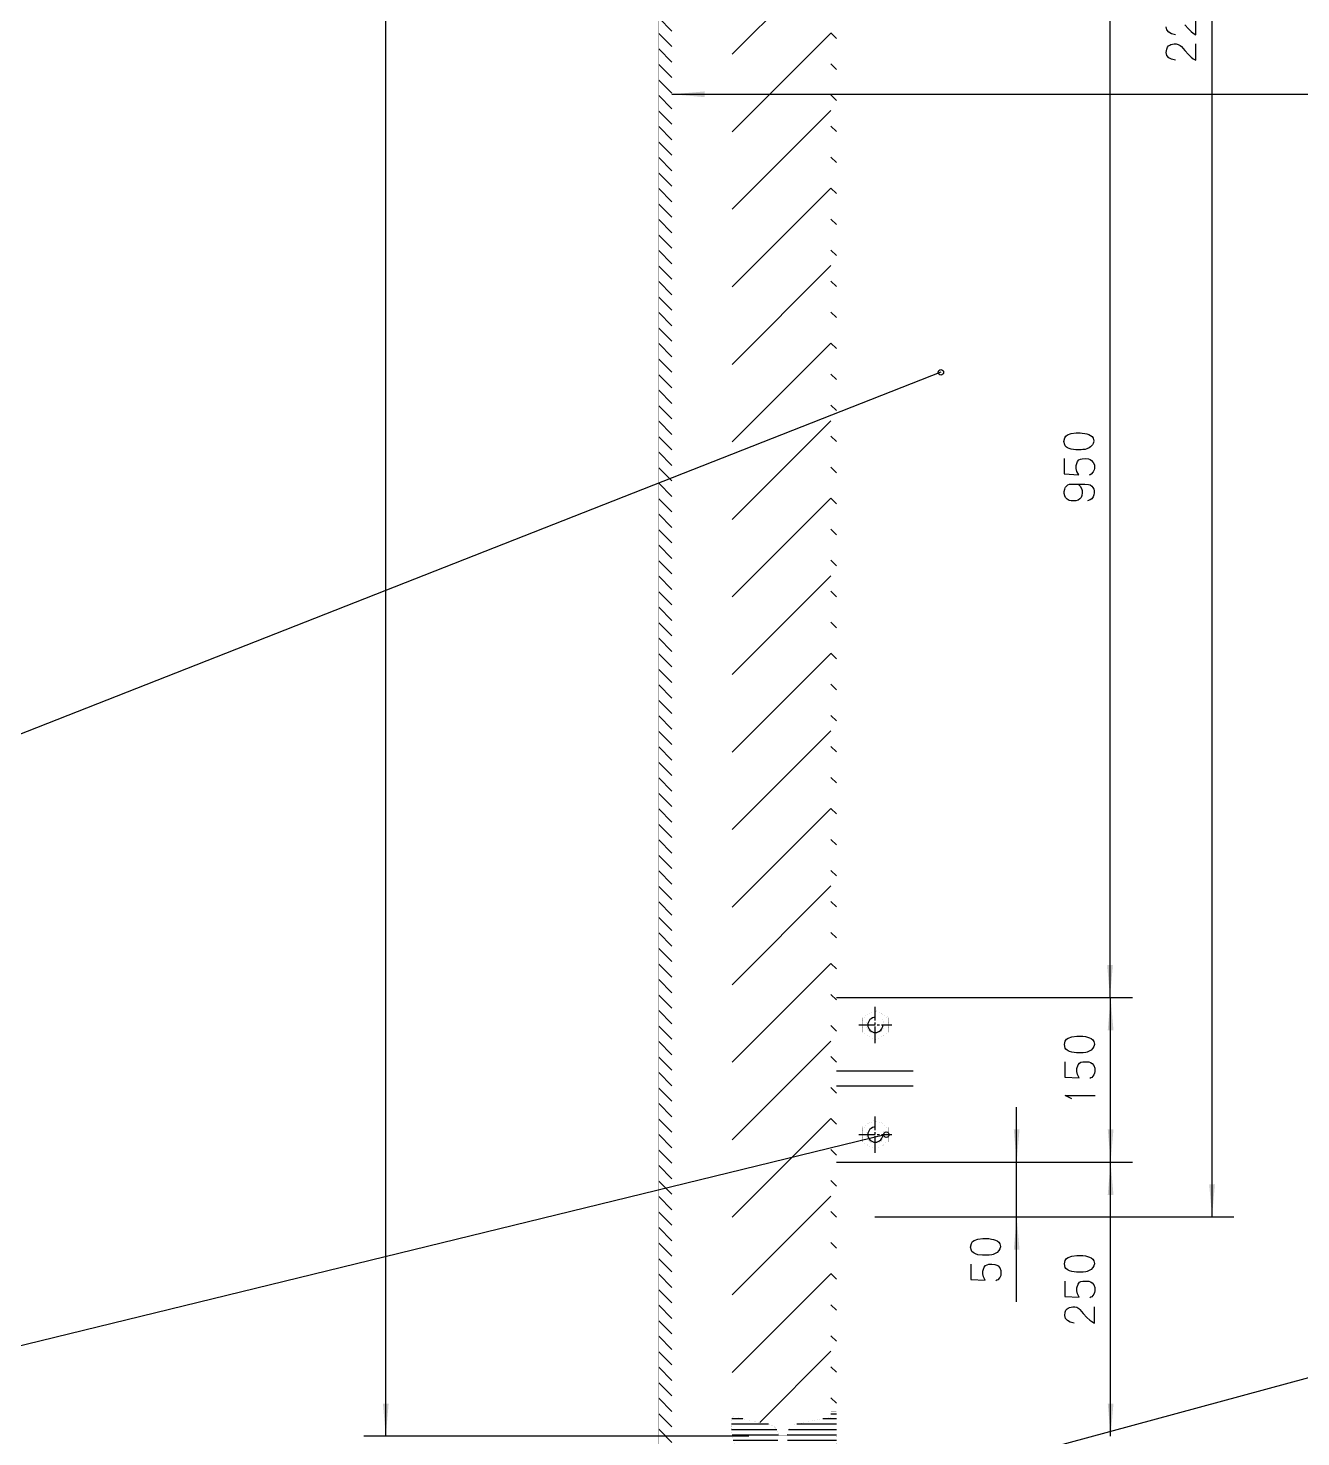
# Model space of a CAD drawing. Extents: x 0 to 8410, y 0 to 11890.
# Drawn here: x 1513 to 2673, y 4919 to 6203 of the extents above; entities that cross this region are included whole.
import ezdxf

# ---------------------------------------------------------------- set-up
doc = ezdxf.new("R2010")
doc.units = 0
doc.header["$MEASUREMENT"] = 0
doc.linetypes.add('中心线', pattern=[20.6, 15, -1.8, 2, -1.8])
for name, color, linetype in [('6', 7, 'Continuous'), ('7', 7, 'Continuous'), ('8', 7, 'Continuous'), ('9', 7, 'Continuous')]:
    doc.layers.add(name, color=color, linetype=linetype)

# ---------------------------------------------------------------- blocks, each defined once
blk = doc.blocks.new('BLKENT0')
at = {"layer": '6', "color": 2, "linetype": 'Continuous'}
for p, q in [((3076.07, 6178.68), (3075.66, 6178.05)), ((3077.01, 6179.8), (3076.07, 6178.68)), ((3080.88, 6181.41), (3077.01, 6179.8)), ((3085.69, 6181.41), (3080.88, 6181.41)), ((3083.29, 6188.77), (3083.29, 6157.24)), ((3085.69, 6181.41), (3088.94, 6180.44)), ((3088.94, 6180.44), (3089.88, 6179.8)), ((3089.88, 6179.8), (3090.92, 6178.2)), ((3101.38, 6179.01), (3102.43, 6183.33)), ((3102.43, 6183.33), (3104.1, 6186.04)), ((3104.1, 6186.04), (3106.5, 6188.13)), ((3106.5, 6188.13), (3109.54, 6188.77)), ((3109.54, 6188.77), (3113.09, 6188.28)), ((3113.09, 6188.28), (3114.98, 6187.65)), ((3114.98, 6187.65), (3116.33, 6186.52)), ((3116.33, 6186.52), (3117.28, 6185.24)), ((3117.28, 6185.24), (3117.9, 6183.96)), ((3117.9, 6183.96), (3118.64, 6180.44)), ((3118.64, 6180.44), (3118.43, 6178.52)), ((3133.28, 6181.41), (3136.83, 6188.6)), ((3136.83, 6188.6), (3136.83, 6157.24)), ((3154.61, 6176.77), (3155.24, 6181.41)), ((3155.24, 6181.41), (3155.97, 6183.8)), ((3155.97, 6183.8), (3156.7, 6185.24)), ((3156.7, 6185.24), (3157.43, 6186.52)), ((3157.43, 6186.52), (3158.58, 6187.65)), ((3158.58, 6187.65), (3159.63, 6188.28)), ((3159.63, 6188.28), (3163.18, 6189.09)), ((3163.18, 6189.09), (3166.95, 6188.28)), ((3166.95, 6188.28), (3168.83, 6187.16)), ((3168.83, 6187.16), (3169.98, 6185.4)), ((3169.98, 6185.4), (3171.45, 6181.56)), ((3171.45, 6181.56), (3172.07, 6176.44)), ((3181.28, 6176.77), (3181.9, 6181.41)), ((3181.9, 6181.41), (3182.64, 6183.8)), ((3182.64, 6183.8), (3183.37, 6185.24)), ((3183.37, 6185.24), (3184.1, 6186.52)), ((3184.1, 6186.52), (3185.25, 6187.65)), ((3185.25, 6187.65), (3186.3, 6188.28)), ((3186.3, 6188.28), (3189.85, 6189.09)), ((3189.85, 6189.09), (3193.62, 6188.28)), ((3193.62, 6188.28), (3195.5, 6187.16)), ((3195.5, 6187.16), (3196.65, 6185.4)), ((3196.65, 6185.4), (3198.11, 6181.56)), ((3198.11, 6181.56), (3198.74, 6176.44)), ((3074.82, 6175.32), (3074.71, 6173.08)), ((3074.71, 6173.08), (3074.82, 6170.84)), ((3075.24, 6177.08), (3074.82, 6175.32)), ((3074.82, 6170.84), (3075.34, 6168.44)), ((3075.66, 6178.05), (3075.24, 6177.08)), ((3075.34, 6168.44), (3075.76, 6167.65)), ((3075.76, 6167.65), (3076.81, 6166.36)), ((3076.81, 6166.36), (3080.88, 6164.77)), ((3089.77, 6166.2), (3085.69, 6164.77)), ((3090.82, 6167.65), (3089.77, 6166.2)), ((3091.45, 6169.09), (3090.82, 6167.65)), ((3090.92, 6178.2), (3091.45, 6176.93)), ((3091.45, 6176.93), (3091.76, 6175.32)), ((3091.76, 6170.84), (3091.45, 6169.09)), ((3091.76, 6175.32), (3091.86, 6173.08)), ((3091.86, 6173.08), (3091.76, 6170.84)), ((3107.45, 6165.73), (3104.62, 6162.84)), ((3111.63, 6169.56), (3107.45, 6165.73)), ((3115.6, 6173.08), (3111.63, 6169.56)), ((3116.75, 6174.2), (3115.6, 6173.08)), ((3118.01, 6176.28), (3116.75, 6174.2)), ((3118.43, 6178.52), (3118.01, 6176.28)), ((3154.61, 6171.17), (3154.61, 6176.77)), ((3154.71, 6169.56), (3154.61, 6171.17)), ((3154.92, 6166.85), (3154.71, 6169.56)), ((3155.45, 6165.4), (3154.92, 6166.85)), ((3171.55, 6167.16), (3171.03, 6165.08)), ((3171.97, 6170.05), (3171.55, 6167.16)), ((3172.07, 6172.29), (3171.97, 6170.05)), ((3172.07, 6176.44), (3172.07, 6172.29)), ((3181.28, 6171.17), (3181.28, 6176.77)), ((3181.38, 6169.56), (3181.28, 6171.17)), ((3181.59, 6166.85), (3181.38, 6169.56)), ((3182.11, 6165.4), (3181.59, 6166.85)), ((3198.22, 6167.16), (3197.69, 6165.08)), ((3198.63, 6170.05), (3198.22, 6167.16)), ((3198.74, 6172.29), (3198.63, 6170.05)), ((3198.74, 6176.44), (3198.74, 6172.29)), ((3080.88, 6164.77), (3085.69, 6164.77)), ((3103.05, 6160.76), (3101.38, 6157.89)), ((3101.38, 6157.89), (3118.64, 6157.89)), ((3104.62, 6162.84), (3103.05, 6160.76)), ((3156.7, 6162.68), (3155.45, 6165.4)), ((3157.54, 6161.41), (3156.7, 6162.68)), ((3159.63, 6159.48), (3157.54, 6161.41)), ((3161.2, 6158.52), (3159.63, 6159.48)), ((3163.29, 6158.05), (3161.2, 6158.52)), ((3166.53, 6158.68), (3163.71, 6158.05)), ((3168.31, 6159.64), (3166.53, 6158.68)), ((3169.56, 6161.41), (3168.31, 6159.64)), ((3170.4, 6163), (3169.56, 6161.41)), ((3171.03, 6165.08), (3170.4, 6163)), ((3183.37, 6162.68), (3182.11, 6165.4)), ((3184.2, 6161.41), (3183.37, 6162.68)), ((3186.3, 6159.48), (3184.2, 6161.41)), ((3187.86, 6158.52), (3186.3, 6159.48)), ((3189.96, 6158.05), (3187.86, 6158.52)), ((3193.2, 6158.68), (3190.37, 6158.05)), ((3194.97, 6159.64), (3193.2, 6158.68)), ((3196.23, 6161.41), (3194.97, 6159.64)), ((3197.07, 6163), (3196.23, 6161.41)), ((3197.69, 6165.08), (3197.07, 6163))]:
    blk.add_line(p, q, dxfattribs=at)
at = {"layer": '6', "color": 1, "linetype": 'Continuous'}
blk.add_line((2099.8, 6143.09), (4199.8, 6143.09), dxfattribs=at)
for points in [[(2099.8, 6143.09), (2129.68, 6145.7), (2129.68, 6140.47)], [(4199.8, 6143.09), (4169.91, 6140.47), (4169.91, 6145.7)]]:
    blk.add_solid(points, dxfattribs=at)
blk = doc.blocks.new('BLKENT10')
at = {"layer": '6', "color": 1, "linetype": 'Continuous'}
for p, q in [((1838.85, 4919.35), (1838.85, 7919.35)), ((2169.8, 4919.35), (1818.85, 4919.35))]:
    blk.add_line(p, q, dxfattribs=at)
blk.add_solid([(1838.85, 4919.35), (1836.23, 4949.24), (1841.46, 4949.24)], dxfattribs=at)
blk = doc.blocks.new('BLKENT11')
at = {"layer": '6', "color": 1, "linetype": 'Continuous'}
blk.add_line((3149.8, 4919.35), (2553.49, 4245.24), dxfattribs=at)
at = {"layer": '6', "color": 2, "linetype": 'Continuous'}
for p, q in [((2848.6, 4647.07), (2850.35, 4650.26)), ((2850.35, 4650.26), (2853.45, 4652.55)), ((2853.45, 4652.55), (2855.53, 4653.22)), ((2855.53, 4653.22), (2857.62, 4652.92)), ((2857.62, 4652.92), (2861.46, 4651.47)), ((2861.46, 4651.47), (2865.71, 4648.55)), ((2848.38, 4645.86), (2848.6, 4647.07)), ((2848.46, 4644.26), (2848.38, 4645.86)), ((2848.94, 4642.86), (2848.46, 4644.26)), ((2849.53, 4641.36), (2848.94, 4642.86)), ((2850.84, 4639.22), (2849.53, 4641.36)), ((2853.9, 4635.68), (2850.84, 4639.22)), ((2865.71, 4648.55), (2868.83, 4645.79)), ((2868.83, 4645.79), (2870.44, 4644.23)), ((2870.44, 4644.23), (2872.32, 4642.01)), ((2872.32, 4642.01), (2873.53, 4640.24)), ((2873.53, 4640.24), (2874.67, 4638.39)), ((2874.67, 4638.39), (2875.31, 4636.7)), ((2830.72, 4625.89), (2830.93, 4627.1)), ((2830.79, 4624.29), (2830.72, 4625.89)), ((2831.27, 4622.89), (2830.79, 4624.29)), ((2830.93, 4627.1), (2832.69, 4630.29)), ((2832.69, 4630.29), (2835.78, 4632.58)), ((2835.78, 4632.58), (2837.87, 4633.25)), ((2837.87, 4633.25), (2839.95, 4632.94)), ((2839.95, 4632.94), (2843.79, 4631.5)), ((2843.79, 4631.5), (2848.04, 4628.57)), ((2848.04, 4628.57), (2851.16, 4625.82)), ((2851.16, 4625.82), (2852.77, 4624.26)), ((2858.1, 4631.97), (2853.9, 4635.68)), ((2859.36, 4630.99), (2858.1, 4631.97)), ((2861.54, 4629.34), (2859.36, 4630.99)), ((2862.96, 4628.78), (2861.54, 4629.34)), ((2865.83, 4627.92), (2862.96, 4628.78)), ((2867.35, 4627.69), (2865.83, 4627.92)), ((2870.17, 4627.99), (2867.35, 4627.69)), ((2871.93, 4628.53), (2870.17, 4627.99)), ((2873.67, 4629.78), (2871.93, 4628.53)), ((2875.34, 4632.63), (2873.95, 4630.09)), ((2875.31, 4636.7), (2875.8, 4634.6)), ((2875.8, 4634.6), (2875.34, 4632.63)), ((2816.02, 4610.97), (2817.97, 4612.45)), ((2817.97, 4612.45), (2819.23, 4613.15)), ((2819.23, 4613.15), (2820.08, 4613.38)), ((2820.08, 4613.38), (2821.63, 4613.68)), ((2821.63, 4613.68), (2823.47, 4613.59)), ((2823.47, 4613.59), (2825.2, 4612.9)), ((2825.2, 4612.9), (2826.59, 4611.81)), ((2826.59, 4611.81), (2832.1, 4606.93)), ((2831.86, 4621.39), (2831.27, 4622.89)), ((2833.17, 4619.25), (2831.86, 4621.39)), ((2836.23, 4615.7), (2833.17, 4619.25)), ((2840.43, 4611.99), (2836.23, 4615.7)), ((2841.7, 4611.01), (2840.43, 4611.99)), ((2852.77, 4624.26), (2854.65, 4622.03)), ((2854.65, 4622.03), (2855.86, 4620.26)), ((2855.86, 4620.26), (2857, 4618.42)), ((2857.67, 4612.66), (2856.28, 4610.12)), ((2857, 4618.42), (2857.65, 4616.73)), ((2857.65, 4616.73), (2858.13, 4614.62)), ((2858.13, 4614.62), (2857.67, 4612.66)), ((2813.08, 4605.47), (2813.54, 4607.44)), ((2813.08, 4602.82), (2813.08, 4605.47)), ((2813.88, 4600.58), (2813.08, 4602.82)), ((2813.54, 4607.44), (2814.77, 4609.56)), ((2815.23, 4598.96), (2813.88, 4600.58)), ((2814.77, 4609.56), (2816.02, 4610.97)), ((2816.91, 4597.48), (2815.23, 4598.96)), ((2830.61, 4599.45), (2829.09, 4597.73)), ((2831.66, 4601.6), (2830.61, 4599.45)), ((2832.04, 4604.2), (2831.66, 4601.6)), ((2831.79, 4607.07), (2832.04, 4604.2)), ((2832.1, 4606.93), (2837.02, 4602.59)), ((2837.02, 4602.59), (2839.69, 4599.81)), ((2839.69, 4599.81), (2840.73, 4598.33)), ((2843.87, 4609.37), (2841.7, 4611.01)), ((2845.3, 4608.8), (2843.87, 4609.37)), ((2848.16, 4607.94), (2845.3, 4608.8)), ((2849.68, 4607.72), (2848.16, 4607.94)), ((2852.5, 4608.02), (2849.68, 4607.72)), ((2854.26, 4608.55), (2852.5, 4608.02)), ((2856.01, 4609.8), (2854.26, 4608.55)), ((2793.16, 4585.12), (2797.57, 4589.87)), ((2797.57, 4589.87), (2799.56, 4591.88)), ((2799.56, 4591.88), (2802.24, 4593.7)), ((2802.24, 4593.7), (2803.81, 4594.26)), ((2803.81, 4594.26), (2804.82, 4594.2)), ((2804.82, 4594.2), (2806.32, 4593.72)), ((2806.32, 4593.72), (2807.86, 4593.05)), ((2807.86, 4593.05), (2809.87, 4591.7)), ((2809.87, 4591.7), (2811, 4590.56)), ((2811, 4590.56), (2811.94, 4589.45)), ((2811.94, 4589.45), (2812.5, 4588.39)), ((2812.5, 4588.39), (2812.85, 4587.1)), ((2812.85, 4587.1), (2813.04, 4586.1)), ((2813.04, 4586.1), (2812.94, 4584.79)), ((2818.82, 4595.78), (2816.91, 4597.48)), ((2820.78, 4594.61), (2818.82, 4595.78)), ((2823.07, 4594.54), (2820.78, 4594.61)), ((2825.18, 4594.76), (2823.07, 4594.54)), ((2827.17, 4595.8), (2825.18, 4594.76)), ((2829.09, 4597.73), (2827.17, 4595.8)), ((2830.52, 4586.55), (2827.93, 4587.73)), ((2832.48, 4586.35), (2830.52, 4586.55)), ((2835.02, 4587.04), (2832.48, 4586.35)), ((2836.67, 4587.95), (2835.02, 4587.04)), ((2838.44, 4589.46), (2836.67, 4587.95)), ((2840.1, 4591.34), (2838.44, 4589.46)), ((2840.69, 4592.49), (2840.1, 4591.34)), ((2841.27, 4594.35), (2840.69, 4592.49)), ((2840.73, 4598.33), (2841.26, 4596.04)), ((2841.26, 4596.04), (2841.27, 4594.35)), ((2816.76, 4564.23), (2793.16, 4585.12)), ((2810.35, 4579.68), (2805.73, 4574.7)), ((2809.15, 4578.09), (2827.49, 4576.11)), ((2812.23, 4582.77), (2810.35, 4579.68)), ((2812.38, 4583.19), (2812.23, 4582.77)), ((2812.94, 4584.79), (2812.38, 4583.19)), ((2777.93, 4564.52), (2778.23, 4567.04)), ((2778.63, 4561.94), (2777.93, 4564.52)), ((2778.23, 4567.04), (2778.86, 4568.72)), ((2780.22, 4560.12), (2778.63, 4561.94)), ((2778.86, 4568.72), (2780.53, 4570.6)), ((2781.92, 4558.9), (2780.22, 4560.12)), ((2780.53, 4570.6), (2782.27, 4571.85)), ((2782.27, 4571.85), (2783.44, 4572.21)), ((2783.44, 4572.21), (2785.2, 4572.75)), ((2785.2, 4572.75), (2786.73, 4572.79)), ((2796.08, 4563.55), (2786.2, 4558.18)), ((2786.73, 4572.79), (2788.81, 4572.48)), ((2797.63, 4563.85), (2796.08, 4563.55)), ((2798.76, 4563.68), (2797.63, 4563.85)), ((2800.43, 4562.91), (2798.76, 4563.68)), ((2802.6, 4561.27), (2800.43, 4562.91)), ((2804.26, 4559.52), (2802.6, 4561.27)), ((2783.96, 4558.07), (2781.92, 4558.9)), ((2786.2, 4558.18), (2783.96, 4558.07)), ((2792.9, 4547.64), (2796.55, 4546.93)), ((2799.47, 4546.86), (2801.97, 4548)), ((2801.97, 4548), (2803.41, 4549.38)), ((2803.41, 4549.38), (2805.51, 4551.99)), ((2805.52, 4557.56), (2804.26, 4559.52)), ((2805.51, 4551.99), (2806.07, 4553.59)), ((2806.09, 4554.83), (2805.52, 4557.56)), ((2806.07, 4553.59), (2806.09, 4554.83)), ((2796.55, 4546.93), (2799.47, 4546.86))]:
    blk.add_line(p, q, dxfattribs=at)
at = {"layer": '6', "color": 1, "linetype": 'Continuous'}
blk.add_solid([(2553.49, 4245.24), (2571.34, 4269.36), (2575.25, 4265.9)], dxfattribs=at)
blk = doc.blocks.new('BLKENT268')
at = {"layer": '6', "color": 1, "linetype": 'Continuous'}
for p, q in [((2374.8, 5169.35), (2519.76, 5169.35)), ((2499.76, 4919.35), (2499.76, 5169.35))]:
    blk.add_line(p, q, dxfattribs=at)
at = {"layer": '6', "color": 2, "linetype": 'Continuous'}
for p, q in [((2457.76, 5076.48), (2458.46, 5079.77)), ((2458.46, 5073.37), (2457.76, 5076.48)), ((2458.46, 5079.77), (2459.44, 5081.42)), ((2459.44, 5081.42), (2460.98, 5082.43)), ((2460.98, 5082.43), (2464.34, 5083.71)), ((2464.34, 5083.71), (2468.82, 5084.26)), ((2468.82, 5084.26), (2472.46, 5084.26)), ((2472.46, 5084.26), (2474.42, 5084.17)), ((2474.42, 5084.17), (2476.94, 5083.8)), ((2476.94, 5083.8), (2478.76, 5083.34)), ((2478.76, 5083.34), (2480.58, 5082.79)), ((2480.58, 5082.79), (2481.98, 5082.06)), ((2481.98, 5082.06), (2483.52, 5080.96)), ((2483.52, 5080.96), (2484.36, 5079.41)), ((2484.5, 5074.74), (2483.66, 5073.37)), ((2484.36, 5079.41), (2484.92, 5076.94)), ((2484.92, 5076.57), (2484.5, 5074.74)), ((2459.02, 5072.45), (2458.46, 5073.37)), ((2460, 5071.45), (2459.02, 5072.45)), ((2461.12, 5070.81), (2460, 5071.45)), ((2462.38, 5070.17), (2461.12, 5070.81)), ((2464.48, 5069.53), (2462.38, 5070.17)), ((2468.54, 5068.98), (2464.48, 5069.53)), ((2473.44, 5068.98), (2468.54, 5068.98)), ((2474.84, 5069.07), (2473.44, 5068.98)), ((2477.22, 5069.25), (2474.84, 5069.07)), ((2478.48, 5069.71), (2477.22, 5069.25)), ((2480.86, 5070.81), (2478.48, 5069.71)), ((2481.98, 5071.54), (2480.86, 5070.81)), ((2483.66, 5073.37), (2481.98, 5071.54)), ((2457.9, 5060.83), (2457.9, 5046.92)), ((2468.96, 5054.61), (2470.08, 5058.09)), ((2468.96, 5051.96), (2468.96, 5054.61)), ((2469.66, 5049.21), (2468.96, 5051.96)), ((2471.2, 5046.19), (2469.66, 5049.21)), ((2470.08, 5058.09), (2471.48, 5059.73)), ((2471.48, 5059.73), (2472.74, 5060.38)), ((2472.74, 5060.38), (2474.42, 5060.74)), ((2474.42, 5060.74), (2477.22, 5060.92)), ((2477.22, 5060.92), (2480.02, 5060.65)), ((2480.02, 5060.65), (2481.56, 5060.1)), ((2481.56, 5060.1), (2482.96, 5059.28)), ((2484.5, 5048.85), (2482.68, 5046.65)), ((2482.96, 5059.28), (2484.5, 5057.45)), ((2484.5, 5057.45), (2485.48, 5055.16)), ((2485.2, 5050.49), (2484.5, 5048.85)), ((2485.48, 5051.87), (2485.2, 5050.49)), ((2485.48, 5055.16), (2485.48, 5051.87)), ((2457.9, 5046.92), (2471.2, 5046.19)), ((2459.02, 5034.3), (2460, 5035.49)), ((2460, 5035.49), (2461.12, 5036.31)), ((2461.12, 5036.31), (2462.24, 5036.86)), ((2462.24, 5036.86), (2465.32, 5037.5)), ((2465.32, 5037.5), (2467, 5037.32)), ((2467, 5037.32), (2468.96, 5036.95)), ((2468.96, 5036.95), (2470.78, 5035.85)), ((2470.78, 5035.85), (2471.76, 5034.85)), ((2481.7, 5046.19), (2480.86, 5045.64)), ((2482.68, 5046.65), (2481.7, 5046.19)), ((2485.06, 5022.4), (2485.06, 5037.5)), ((2458.04, 5029.54), (2458.46, 5032.65)), ((2458.6, 5026.88), (2458.04, 5029.54)), ((2458.46, 5032.65), (2459.02, 5034.3)), ((2460.42, 5024.78), (2458.6, 5026.88)), ((2462.8, 5023.32), (2460.42, 5024.78)), ((2466.58, 5022.4), (2462.8, 5023.32)), ((2471.76, 5034.85), (2474.84, 5031.37)), ((2474.84, 5031.37), (2478.2, 5027.71)), ((2478.2, 5027.71), (2480.72, 5025.24)), ((2480.72, 5025.24), (2482.54, 5023.87)), ((2482.54, 5023.87), (2485.06, 5022.4))]:
    blk.add_line(p, q, dxfattribs=at)
at = {"layer": '6', "color": 1, "linetype": 'Continuous'}
for points in [[(2499.76, 5169.35), (2502.38, 5139.46), (2497.15, 5139.46)], [(2499.76, 4919.35), (2497.15, 4949.24), (2502.38, 4949.24)]]:
    blk.add_solid(points, dxfattribs=at)
blk = doc.blocks.new('BLKENT269')
at = {"layer": '6', "color": 1, "linetype": 'Continuous'}
for p, q in [((2374.8, 5319.35), (2519.76, 5319.35)), ((2499.76, 5169.35), (2499.76, 5319.35)), ((2374.8, 5169.35), (2519.76, 5169.35))]:
    blk.add_line(p, q, dxfattribs=at)
at = {"layer": '6', "color": 2, "linetype": 'Continuous'}
for p, q in [((2457.76, 5276.48), (2458.46, 5279.77)), ((2458.46, 5279.77), (2459.44, 5281.42)), ((2459.44, 5281.42), (2460.98, 5282.43)), ((2460.98, 5282.43), (2464.34, 5283.71)), ((2464.34, 5283.71), (2468.82, 5284.26)), ((2468.82, 5284.26), (2472.46, 5284.26)), ((2472.46, 5284.26), (2474.42, 5284.17)), ((2474.42, 5284.17), (2476.94, 5283.8)), ((2476.94, 5283.8), (2478.76, 5283.34)), ((2478.76, 5283.34), (2480.58, 5282.79)), ((2480.58, 5282.79), (2481.98, 5282.06)), ((2481.98, 5282.06), (2483.52, 5280.96)), ((2483.52, 5280.96), (2484.36, 5279.41)), ((2484.36, 5279.41), (2484.92, 5276.94)), ((2458.46, 5273.37), (2457.76, 5276.48)), ((2459.02, 5272.45), (2458.46, 5273.37)), ((2460, 5271.45), (2459.02, 5272.45)), ((2461.12, 5270.81), (2460, 5271.45)), ((2462.38, 5270.17), (2461.12, 5270.81)), ((2464.48, 5269.53), (2462.38, 5270.17)), ((2468.54, 5268.98), (2464.48, 5269.53)), ((2473.44, 5268.98), (2468.54, 5268.98)), ((2474.84, 5269.07), (2473.44, 5268.98)), ((2477.22, 5269.25), (2474.84, 5269.07)), ((2478.48, 5269.71), (2477.22, 5269.25)), ((2480.86, 5270.81), (2478.48, 5269.71)), ((2481.98, 5271.54), (2480.86, 5270.81)), ((2483.66, 5273.37), (2481.98, 5271.54)), ((2484.5, 5274.74), (2483.66, 5273.37)), ((2484.92, 5276.57), (2484.5, 5274.74)), ((2457.9, 5260.83), (2457.9, 5246.92)), ((2468.96, 5254.61), (2470.08, 5258.09)), ((2468.96, 5251.96), (2468.96, 5254.61)), ((2470.08, 5258.09), (2471.48, 5259.73)), ((2471.48, 5259.73), (2472.74, 5260.37)), ((2472.74, 5260.37), (2474.42, 5260.74)), ((2474.42, 5260.74), (2477.22, 5260.92)), ((2477.22, 5260.92), (2480.02, 5260.65)), ((2480.02, 5260.65), (2481.56, 5260.1)), ((2481.56, 5260.1), (2482.96, 5259.28)), ((2482.96, 5259.28), (2484.5, 5257.45)), ((2484.5, 5257.45), (2485.48, 5255.16)), ((2485.48, 5255.16), (2485.48, 5251.87)), ((2457.9, 5246.92), (2471.2, 5246.19)), ((2469.66, 5249.21), (2468.96, 5251.96)), ((2471.2, 5246.19), (2469.66, 5249.21)), ((2481.7, 5246.19), (2480.86, 5245.64)), ((2482.68, 5246.65), (2481.7, 5246.19)), ((2484.5, 5248.85), (2482.68, 5246.65)), ((2485.2, 5250.49), (2484.5, 5248.85)), ((2485.48, 5251.87), (2485.2, 5250.49)), ((2464.48, 5226.98), (2458.18, 5230.09)), ((2458.18, 5230.09), (2485.62, 5230.09))]:
    blk.add_line(p, q, dxfattribs=at)
at = {"layer": '6', "color": 1, "linetype": 'Continuous'}
for points in [[(2499.76, 5319.35), (2502.38, 5289.46), (2497.15, 5289.46)], [(2499.76, 5169.35), (2497.15, 5199.24), (2502.38, 5199.24)]]:
    blk.add_solid(points, dxfattribs=at)
blk = doc.blocks.new('BLKENT270')
at = {"layer": '6', "color": 1, "linetype": 'Continuous'}
for p, q in [((2374.8, 6269.35), (2519.21, 6269.35)), ((2499.21, 5319.35), (2499.21, 6269.35)), ((2374.8, 5319.35), (2519.21, 5319.35))]:
    blk.add_line(p, q, dxfattribs=at)
at = {"layer": '6', "color": 2, "linetype": 'Continuous'}
for p, q in [((2458.89, 5831.42), (2460.43, 5832.43)), ((2460.43, 5832.43), (2463.79, 5833.71)), ((2463.79, 5833.71), (2468.27, 5834.26)), ((2468.27, 5834.26), (2471.91, 5834.26)), ((2471.91, 5834.26), (2473.87, 5834.17)), ((2473.87, 5834.17), (2476.39, 5833.8)), ((2476.39, 5833.8), (2478.21, 5833.34)), ((2478.21, 5833.34), (2480.03, 5832.79)), ((2480.03, 5832.79), (2481.43, 5832.06)), ((2481.43, 5832.06), (2482.97, 5830.96)), ((2457.21, 5826.48), (2457.91, 5829.77)), ((2457.91, 5823.37), (2457.21, 5826.48)), ((2457.91, 5829.77), (2458.89, 5831.42)), ((2458.47, 5822.45), (2457.91, 5823.37)), ((2459.45, 5821.45), (2458.47, 5822.45)), ((2460.57, 5820.81), (2459.45, 5821.45)), ((2461.83, 5820.17), (2460.57, 5820.81)), ((2463.93, 5819.53), (2461.83, 5820.17)), ((2467.99, 5818.98), (2463.93, 5819.53)), ((2472.89, 5818.98), (2467.99, 5818.98)), ((2474.29, 5819.07), (2472.89, 5818.98)), ((2476.67, 5819.25), (2474.29, 5819.07)), ((2477.93, 5819.71), (2476.67, 5819.25)), ((2480.31, 5820.81), (2477.93, 5819.71)), ((2481.43, 5821.54), (2480.31, 5820.81)), ((2483.11, 5823.37), (2481.43, 5821.54)), ((2482.97, 5830.96), (2483.81, 5829.41)), ((2483.95, 5824.74), (2483.11, 5823.37)), ((2483.81, 5829.41), (2484.37, 5826.94)), ((2484.37, 5826.57), (2483.95, 5824.74)), ((2457.35, 5810.83), (2457.35, 5796.92)), ((2468.41, 5804.61), (2469.53, 5808.09)), ((2469.53, 5808.09), (2470.93, 5809.73)), ((2470.93, 5809.73), (2472.19, 5810.37)), ((2472.19, 5810.37), (2473.87, 5810.74)), ((2473.87, 5810.74), (2476.67, 5810.92)), ((2476.67, 5810.92), (2479.47, 5810.65)), ((2479.47, 5810.65), (2481.01, 5810.1)), ((2481.01, 5810.1), (2482.41, 5809.28)), ((2482.41, 5809.28), (2483.95, 5807.45)), ((2483.95, 5807.45), (2484.93, 5805.16)), ((2457.35, 5796.92), (2470.65, 5796.19)), ((2468.41, 5801.96), (2468.41, 5804.61)), ((2469.11, 5799.21), (2468.41, 5801.96)), ((2470.65, 5796.19), (2469.11, 5799.21)), ((2481.15, 5796.19), (2480.31, 5795.64)), ((2482.13, 5796.65), (2481.15, 5796.19)), ((2483.95, 5798.85), (2482.13, 5796.65)), ((2484.65, 5800.49), (2483.95, 5798.85)), ((2484.93, 5801.87), (2484.65, 5800.49)), ((2484.93, 5805.16), (2484.93, 5801.87)), ((2457.49, 5780.82), (2457.91, 5782.92)), ((2457.49, 5779.17), (2457.49, 5780.82)), ((2457.91, 5782.92), (2458.33, 5784.11)), ((2458.33, 5784.11), (2458.75, 5784.75)), ((2458.75, 5784.75), (2459.59, 5785.85)), ((2459.59, 5785.85), (2460.85, 5786.86)), ((2460.85, 5786.86), (2462.39, 5787.41)), ((2462.39, 5787.41), (2463.93, 5787.5)), ((2463.93, 5787.5), (2470.37, 5787.5)), ((2470.09, 5787.41), (2471.91, 5785.67)), ((2470.37, 5787.5), (2476.11, 5787.5)), ((2471.91, 5785.67), (2473.17, 5783.75)), ((2473.17, 5783.75), (2473.73, 5781.73)), ((2473.73, 5781.73), (2473.73, 5779.72)), ((2476.11, 5787.5), (2479.47, 5787.22)), ((2479.47, 5787.22), (2481.01, 5786.86)), ((2481.01, 5786.86), (2482.69, 5785.67)), ((2482.69, 5785.67), (2483.67, 5784.57)), ((2483.67, 5784.57), (2484.37, 5783.02)), ((2484.37, 5783.02), (2484.65, 5781.92)), ((2484.65, 5781.92), (2484.65, 5779.72)), ((2457.91, 5777.07), (2457.49, 5779.17)), ((2458.75, 5775.51), (2457.91, 5777.07)), ((2460.29, 5773.77), (2458.75, 5775.51)), ((2462.11, 5772.77), (2460.29, 5773.77)), ((2463.93, 5772.49), (2462.11, 5772.77)), ((2465.89, 5772.49), (2463.93, 5772.49)), ((2468.13, 5772.49), (2465.89, 5772.49)), ((2470.09, 5772.86), (2468.13, 5772.49)), ((2471.63, 5774.14), (2470.09, 5772.86)), ((2472.89, 5775.51), (2471.63, 5774.14)), ((2473.59, 5777.34), (2472.89, 5775.51)), ((2473.73, 5779.72), (2473.59, 5777.34)), ((2481.15, 5773.22), (2478.77, 5772.49)), ((2482.55, 5774.23), (2481.15, 5773.22)), ((2483.81, 5776.15), (2482.55, 5774.23)), ((2484.37, 5777.71), (2483.81, 5776.15)), ((2484.65, 5779.72), (2484.37, 5777.71))]:
    blk.add_line(p, q, dxfattribs=at)
at = {"layer": '6', "color": 1, "linetype": 'Continuous'}
for points in [[(2499.21, 6269.35), (2501.83, 6239.46), (2496.6, 6239.46)], [(2499.21, 5319.35), (2496.6, 5349.24), (2501.83, 5349.24)]]:
    blk.add_solid(points, dxfattribs=at)
blk = doc.blocks.new('BLKENT320')
at = {"layer": '6', "color": 1, "linetype": 'Continuous'}
for p, q in [((2414.08, 5041.85), (2414.08, 5219.35)), ((2374.8, 5169.35), (2434.08, 5169.35)), ((2319.8, 5119.35), (2434.08, 5119.35))]:
    blk.add_line(p, q, dxfattribs=at)
at = {"layer": '6', "color": 2, "linetype": 'Continuous'}
for p, q in [((2378.66, 5099.13), (2383.14, 5099.67)), ((2383.14, 5099.67), (2386.78, 5099.67)), ((2386.78, 5099.67), (2388.74, 5099.58)), ((2388.74, 5099.58), (2391.26, 5099.22)), ((2372.08, 5091.9), (2372.78, 5095.19)), ((2372.78, 5088.79), (2372.08, 5091.9)), ((2372.78, 5095.19), (2373.76, 5096.84)), ((2373.34, 5087.87), (2372.78, 5088.79)), ((2374.32, 5086.86), (2373.34, 5087.87)), ((2373.76, 5096.84), (2375.3, 5097.84)), ((2375.44, 5086.22), (2374.32, 5086.86)), ((2375.3, 5097.84), (2378.66, 5099.13)), ((2391.26, 5099.22), (2393.08, 5098.76)), ((2393.08, 5098.76), (2394.9, 5098.21)), ((2394.9, 5098.21), (2396.3, 5097.48)), ((2396.3, 5086.96), (2395.18, 5086.22)), ((2396.3, 5097.48), (2397.84, 5096.38)), ((2397.98, 5088.79), (2396.3, 5086.96)), ((2397.84, 5096.38), (2398.68, 5094.82)), ((2398.82, 5090.16), (2397.98, 5088.79)), ((2398.68, 5094.82), (2399.24, 5092.35)), ((2399.24, 5091.99), (2398.82, 5090.16)), ((2372.22, 5076.25), (2372.22, 5062.34)), ((2376.7, 5085.58), (2375.44, 5086.22)), ((2378.8, 5084.94), (2376.7, 5085.58)), ((2382.86, 5084.39), (2378.8, 5084.94)), ((2387.76, 5084.39), (2382.86, 5084.39)), ((2384.4, 5073.5), (2385.8, 5075.15)), ((2385.8, 5075.15), (2387.06, 5075.79)), ((2387.06, 5075.79), (2388.74, 5076.16)), ((2389.16, 5084.48), (2387.76, 5084.39)), ((2388.74, 5076.16), (2391.54, 5076.34)), ((2391.54, 5084.67), (2389.16, 5084.48)), ((2392.8, 5085.13), (2391.54, 5084.67)), ((2391.54, 5076.34), (2394.34, 5076.07)), ((2395.18, 5086.22), (2392.8, 5085.13)), ((2394.34, 5076.07), (2395.88, 5075.52)), ((2395.88, 5075.52), (2397.28, 5074.69)), ((2397.28, 5074.69), (2398.82, 5072.86)), ((2372.22, 5062.34), (2385.52, 5061.61)), ((2383.28, 5070.03), (2384.4, 5073.5)), ((2383.28, 5067.37), (2383.28, 5070.03)), ((2383.98, 5064.63), (2383.28, 5067.37)), ((2385.52, 5061.61), (2383.98, 5064.63)), ((2396.02, 5061.61), (2395.18, 5061.06)), ((2397, 5062.07), (2396.02, 5061.61)), ((2398.82, 5064.26), (2397, 5062.07)), ((2398.82, 5072.86), (2399.8, 5070.58)), ((2399.52, 5065.91), (2398.82, 5064.26)), ((2399.8, 5067.28), (2399.52, 5065.91)), ((2399.8, 5070.58), (2399.8, 5067.28))]:
    blk.add_line(p, q, dxfattribs=at)
at = {"layer": '6', "color": 1, "linetype": 'Continuous'}
for points in [[(2414.08, 5169.35), (2411.47, 5199.24), (2416.7, 5199.24)], [(2414.08, 5119.35), (2416.7, 5089.46), (2411.47, 5089.46)]]:
    blk.add_solid(points, dxfattribs=at)
blk = doc.blocks.new('BLKENT323')
at = {"layer": '6', "color": 1, "linetype": 'Continuous'}
for p, q in [((2592.25, 5119.35), (2592.25, 7319.35)), ((2284.8, 5119.35), (2612.25, 5119.35))]:
    blk.add_line(p, q, dxfattribs=at)
at = {"layer": '6', "color": 2, "linetype": 'Continuous'}
for p, q in [((2551.09, 6201.89), (2550.53, 6204.54)), ((2567.33, 6206.37), (2570.69, 6202.71)), ((2577.55, 6197.4), (2577.55, 6212.5)), ((2552.91, 6199.78), (2551.09, 6201.89)), ((2555.29, 6198.32), (2552.91, 6199.78)), ((2559.07, 6197.4), (2555.29, 6198.32)), ((2570.69, 6202.71), (2573.21, 6200.24)), ((2573.21, 6200.24), (2575.03, 6198.87)), ((2575.03, 6198.87), (2577.55, 6197.4)), ((2550.53, 6181.21), (2550.95, 6184.32)), ((2551.09, 6178.55), (2550.53, 6181.21)), ((2550.95, 6184.32), (2551.51, 6185.96)), ((2552.91, 6176.45), (2551.09, 6178.55)), ((2551.51, 6185.96), (2552.49, 6187.15)), ((2552.49, 6187.15), (2553.61, 6187.98)), ((2553.61, 6187.98), (2554.73, 6188.53)), ((2554.73, 6188.53), (2557.81, 6189.17)), ((2557.81, 6189.17), (2559.49, 6188.98)), ((2559.49, 6188.98), (2561.45, 6188.62)), ((2561.45, 6188.62), (2563.27, 6187.52)), ((2563.27, 6187.52), (2564.25, 6186.51)), ((2564.25, 6186.51), (2567.33, 6183.04)), ((2567.33, 6183.04), (2570.69, 6179.38)), ((2570.69, 6179.38), (2573.21, 6176.91)), ((2577.55, 6174.07), (2577.55, 6189.17)), ((2555.29, 6174.98), (2552.91, 6176.45)), ((2559.07, 6174.07), (2555.29, 6174.98)), ((2573.21, 6176.91), (2575.03, 6175.53)), ((2575.03, 6175.53), (2577.55, 6174.07))]:
    blk.add_line(p, q, dxfattribs=at)
at = {"layer": '6', "color": 1, "linetype": 'Continuous'}
blk.add_solid([(2592.25, 5119.35), (2589.63, 5149.24), (2594.86, 5149.24)], dxfattribs=at)
blk = doc.blocks.new('BLKENT394')
at = {"layer": '7', "color": 1, "linetype": 'Continuous'}
for p, q in [((2099.8, 6200.67), (2087.8, 6212.67)), ((2099.8, 6186.53), (2087.8, 6198.53)), ((2099.8, 6172.39), (2087.8, 6184.39)), ((2099.8, 6158.25), (2087.8, 6170.25)), ((2099.8, 6144.11), (2087.8, 6156.11)), ((2099.8, 6129.96), (2087.8, 6141.96)), ((2099.8, 6115.82), (2087.8, 6127.82)), ((2099.8, 6101.68), (2087.8, 6113.68)), ((2099.8, 6087.54), (2087.8, 6099.54)), ((2099.8, 6073.39), (2087.8, 6085.39)), ((2099.8, 6059.25), (2087.8, 6071.25)), ((2099.8, 6045.11), (2087.8, 6057.11)), ((2099.8, 6030.97), (2087.8, 6042.97)), ((2099.8, 6016.83), (2087.8, 6028.83)), ((2099.8, 6002.68), (2087.8, 6014.68)), ((2099.8, 5988.54), (2087.8, 6000.54)), ((2099.8, 5974.4), (2087.8, 5986.4)), ((2099.8, 5960.26), (2087.8, 5972.26)), ((2099.8, 5946.12), (2087.8, 5958.12)), ((2099.8, 5931.97), (2087.8, 5943.97)), ((2099.8, 5917.83), (2087.8, 5929.83)), ((2099.8, 5903.69), (2087.8, 5915.69)), ((2099.8, 5889.55), (2087.8, 5901.55)), ((2099.8, 5875.4), (2087.8, 5887.4)), ((2099.8, 5861.26), (2087.8, 5873.26)), ((2099.8, 5847.12), (2087.8, 5859.12)), ((2099.8, 5832.98), (2087.8, 5844.98)), ((2099.8, 5818.84), (2087.8, 5830.84)), ((2099.8, 5804.69), (2087.8, 5816.69)), ((2099.8, 5790.55), (2087.8, 5802.55)), ((2099.8, 5776.41), (2087.8, 5788.41)), ((2099.8, 5762.27), (2087.8, 5774.27)), ((2099.8, 5748.13), (2087.8, 5760.13)), ((2099.8, 5733.98), (2087.8, 5745.98)), ((2099.8, 5719.84), (2087.8, 5731.84)), ((2099.8, 5705.7), (2087.8, 5717.7)), ((2099.8, 5691.56), (2087.8, 5703.56)), ((2099.8, 5677.41), (2087.8, 5689.41)), ((2099.8, 5663.27), (2087.8, 5675.27)), ((2099.8, 5649.13), (2087.8, 5661.13)), ((2099.8, 5634.99), (2087.8, 5646.99)), ((2099.8, 5620.85), (2087.8, 5632.85)), ((2099.8, 5606.7), (2087.8, 5618.7)), ((2099.8, 5592.56), (2087.8, 5604.56)), ((2099.8, 5578.42), (2087.8, 5590.42)), ((2099.8, 5564.28), (2087.8, 5576.28)), ((2099.8, 5550.14), (2087.8, 5562.14)), ((2099.8, 5535.99), (2087.8, 5547.99)), ((2099.8, 5521.85), (2087.8, 5533.85)), ((2099.8, 5507.71), (2087.8, 5519.71)), ((2099.8, 5493.57), (2087.8, 5505.57)), ((2099.8, 5479.43), (2087.8, 5491.42)), ((2099.8, 5465.28), (2087.8, 5477.28)), ((2099.8, 5451.14), (2087.8, 5463.14)), ((2099.8, 5437), (2087.8, 5449)), ((2099.8, 5422.86), (2087.8, 5434.86)), ((2099.8, 5408.71), (2087.8, 5420.71)), ((2099.8, 5394.57), (2087.8, 5406.57)), ((2099.8, 5380.43), (2087.8, 5392.43)), ((2099.8, 5366.29), (2087.8, 5378.29)), ((2099.8, 5352.15), (2087.8, 5364.15)), ((2099.8, 5338), (2087.8, 5350)), ((2099.8, 5323.86), (2087.8, 5335.86)), ((2099.8, 5309.72), (2087.8, 5321.72)), ((2099.8, 5295.58), (2087.8, 5307.58)), ((2099.8, 5281.43), (2087.8, 5293.44)), ((2099.8, 5267.29), (2087.8, 5279.29)), ((2099.8, 5253.15), (2087.8, 5265.15)), ((2099.8, 5239.01), (2087.8, 5251.01)), ((2099.8, 5224.87), (2087.8, 5236.87)), ((2099.8, 5210.72), (2087.8, 5222.72)), ((2099.8, 5196.58), (2087.8, 5208.58)), ((2099.8, 5182.44), (2087.8, 5194.44)), ((2099.8, 5168.3), (2087.8, 5180.3)), ((2099.8, 5154.16), (2087.8, 5166.16)), ((2099.8, 5140.01), (2087.8, 5152.01)), ((2099.8, 5125.87), (2087.8, 5137.87)), ((2099.8, 5111.73), (2087.8, 5123.73)), ((2099.8, 5097.59), (2087.8, 5109.59)), ((2099.8, 5083.44), (2087.8, 5095.44)), ((2099.8, 5069.3), (2087.8, 5081.3)), ((2099.8, 5055.16), (2087.8, 5067.16)), ((2099.8, 5041.02), (2087.8, 5053.02)), ((2099.8, 5026.88), (2087.8, 5038.88)), ((2099.8, 5012.73), (2087.8, 5024.73)), ((2099.8, 4998.59), (2087.8, 5010.59)), ((2099.8, 4984.45), (2087.8, 4996.45)), ((2099.8, 4970.31), (2087.8, 4982.31)), ((2099.8, 4956.17), (2087.8, 4968.17)), ((2099.8, 4942.02), (2087.8, 4954.02)), ((2099.8, 4927.88), (2087.8, 4939.88)), ((2099.8, 4913.74), (2087.8, 4925.74))]:
    blk.add_line(p, q, dxfattribs=at)
blk = doc.blocks.new('BLKENT409')
at = {"layer": '7', "color": 1, "linetype": 'Continuous'}
for p, q in [((2164.33, 4935.35), (2154.49, 4935.35)), ((2244.8, 4935.35), (2237.27, 4935.35)), ((2249.8, 4935.35), (2244.8, 4935.35)), ((2187.85, 4930.35), (2154.06, 4930.35)), ((2195.46, 4925.35), (2154.11, 4925.35)), ((2196.8, 4920.35), (2154.63, 4920.35)), ((2244.8, 4920.35), (2204.8, 4920.35)), ((2244.8, 4925.35), (2206.14, 4925.35)), ((2244.8, 4930.35), (2213.75, 4930.35)), ((2249.8, 4930.35), (2244.8, 4930.35)), ((2249.8, 4925.35), (2244.8, 4925.35)), ((2249.8, 4920.35), (2244.8, 4920.35)), ((2196.34, 4915.35), (2155.65, 4915.35)), ((2192.8, 4910.35), (2157.2, 4910.35)), ((2244.81, 4915.35), (2205.26, 4915.35)), ((2244.84, 4910.35), (2208.8, 4910.35)), ((2249.81, 4915.35), (2244.81, 4915.35)), ((2249.84, 4910.35), (2244.84, 4910.35)), ((2173.73, 4905.35), (2159.31, 4905.35)), ((2244.91, 4905.35), (2227.86, 4905.35)), ((2249.91, 4905.35), (2244.91, 4905.35))]:
    blk.add_line(p, q, dxfattribs=at)
blk = doc.blocks.new('BLKENT410')
at = {"layer": '7', "color": 1, "linetype": 'Continuous'}
for p, q in [((2249.8, 6194.01), (2244.8, 6199.01)), ((2249.8, 6165.73), (2244.8, 6170.73)), ((2249.8, 6137.44), (2244.8, 6142.44)), ((2249.8, 6109.16), (2244.8, 6114.16)), ((2249.8, 6080.87), (2244.8, 6085.87)), ((2249.8, 6052.59), (2244.8, 6057.59)), ((2249.8, 6024.3), (2244.8, 6029.3)), ((2249.8, 5996.02), (2244.8, 6001.02)), ((2249.8, 5967.74), (2244.8, 5972.74)), ((2249.8, 5939.45), (2244.8, 5944.45)), ((2249.8, 5911.17), (2244.8, 5916.17)), ((2249.8, 5882.88), (2244.8, 5887.88)), ((2249.8, 5854.6), (2244.8, 5859.6)), ((2249.8, 5826.32), (2244.8, 5831.32)), ((2249.8, 5798.03), (2244.8, 5803.03)), ((2249.8, 5769.75), (2244.8, 5774.75)), ((2249.8, 5741.46), (2244.8, 5746.46)), ((2249.8, 5713.18), (2244.8, 5718.18)), ((2249.8, 5684.89), (2244.8, 5689.89)), ((2249.8, 5656.61), (2244.8, 5661.61)), ((2249.8, 5628.33), (2244.8, 5633.33)), ((2249.8, 5600.04), (2244.8, 5605.04)), ((2249.8, 5571.76), (2244.8, 5576.76)), ((2249.8, 5543.47), (2244.8, 5548.47)), ((2249.8, 5515.19), (2244.8, 5520.19)), ((2249.8, 5486.9), (2244.8, 5491.9)), ((2249.8, 5458.62), (2244.8, 5463.62)), ((2249.8, 5430.34), (2244.8, 5435.34)), ((2249.8, 5402.05), (2244.8, 5407.05)), ((2249.8, 5373.77), (2244.8, 5378.77)), ((2249.8, 5345.48), (2244.8, 5350.48)), ((2249.8, 5317.2), (2244.8, 5322.2)), ((2249.8, 5288.91), (2244.8, 5293.91)), ((2249.8, 5260.63), (2244.8, 5265.63)), ((2249.8, 5232.35), (2244.8, 5237.35)), ((2249.8, 5204.06), (2244.8, 5209.06)), ((2249.8, 5175.78), (2244.8, 5180.78)), ((2249.8, 5147.49), (2244.8, 5152.49)), ((2249.8, 5119.21), (2244.8, 5124.21)), ((2249.8, 5090.92), (2244.8, 5095.92)), ((2249.8, 5062.64), (2244.8, 5067.64)), ((2249.8, 5034.36), (2244.8, 5039.36)), ((2249.8, 5006.07), (2244.8, 5011.07)), ((2249.8, 4977.79), (2244.8, 4982.79)), ((2249.8, 4949.5), (2244.8, 4954.5))]:
    blk.add_line(p, q, dxfattribs=at)
blk = doc.blocks.new('BLKENT414')
at = {"layer": '7', "color": 1, "linetype": 'Continuous'}
for p, q in [((2154.8, 6179.67), (2244.8, 6269.67)), ((2154.8, 6108.96), (2244.8, 6198.96)), ((2154.8, 6038.24), (2244.8, 6128.24)), ((2154.8, 5967.53), (2244.8, 6057.53)), ((2154.8, 5896.82), (2244.8, 5986.82)), ((2154.8, 5826.11), (2244.8, 5916.11)), ((2154.8, 5755.4), (2244.8, 5845.4)), ((2154.8, 5684.69), (2244.8, 5774.69)), ((2154.8, 5613.98), (2244.8, 5703.98)), ((2154.8, 5543.27), (2244.8, 5633.27)), ((2154.8, 5472.56), (2244.8, 5562.56)), ((2154.8, 5401.85), (2244.8, 5491.85)), ((2154.8, 5331.14), (2244.8, 5421.14)), ((2154.8, 5260.43), (2244.8, 5350.43)), ((2154.8, 5189.72), (2244.8, 5279.72)), ((2154.8, 5119.01), (2244.8, 5209.01)), ((2154.8, 5048.3), (2244.8, 5138.3)), ((2154.8, 4977.58), (2244.8, 5067.58)), ((2179.95, 4932.03), (2244.8, 4996.87))]:
    blk.add_line(p, q, dxfattribs=at)
blk = doc.blocks.new('BLKENT705')
at = {"layer": '8', "color": 1, "linetype": 'Continuous'}
blk.add_line((3180.43, 5108.1), (978.28, 4511.68), dxfattribs=at)
at = {"layer": '8', "color": 2, "linetype": 'Continuous'}
for p, q in [((906.28, 4560.8), (905.809, 4557.68)), ((908.005, 4563.92), (906.28, 4560.8)), ((910.515, 4566.8), (908.005, 4563.92)), ((913.025, 4568.48), (910.515, 4566.8)), ((916.005, 4569.2), (913.025, 4568.48)), ((919.927, 4569.2), (916.005, 4569.2)), ((924.633, 4568.72), (919.927, 4569.2)), ((927.77, 4567.04), (924.633, 4568.72)), ((930.593, 4564.16), (927.77, 4567.04)), ((931.692, 4561.04), (930.593, 4564.16)), ((905.809, 4557.68), (904.868, 4551.92)), ((904.868, 4551.92), (904.868, 4534.64)), ((908.946, 4548.8), (906.28, 4546.16)), ((913.025, 4550.96), (908.946, 4548.8)), ((919.299, 4551.68), (913.025, 4550.96)), ((924.946, 4550.48), (919.299, 4551.68)), ((928.397, 4548.56), (924.946, 4550.48)), ((930.75, 4544.72), (928.397, 4548.56)), ((904.868, 4534.64), (905.182, 4530.56)), ((906.28, 4546.16), (905.182, 4544.24)), ((931.692, 4540.88), (930.75, 4544.72)), ((931.692, 4534.4), (931.692, 4540.88)), ((931.692, 4531.04), (931.692, 4534.4)), ((905.182, 4530.56), (906.123, 4527.2)), ((906.123, 4527.2), (908.162, 4524.32)), ((908.162, 4524.32), (911.927, 4522.4)), ((911.927, 4522.4), (917.26, 4521.92)), ((917.26, 4521.92), (921.495, 4521.92)), ((921.495, 4521.92), (926.515, 4522.88)), ((926.515, 4522.88), (929.495, 4525.52)), ((929.495, 4525.52), (930.907, 4528.16)), ((930.907, 4528.16), (931.692, 4531.04))]:
    blk.add_line(p, q, dxfattribs=at)
at = {"layer": '8', "color": 1, "linetype": 'Continuous', "const_width": 0.03}
blk.add_lwpolyline([(978.28, 4511.68), (858.28, 4511.68)], dxfattribs=at)
at = {"layer": '8', "color": 1, "linetype": 'Continuous'}
blk.add_circle((3180.43, 5108.1), 2.5, dxfattribs=at)
blk = doc.blocks.new('BLKENT706')
at = {"layer": '8', "color": 1, "linetype": 'Continuous'}
blk.add_line((2295.22, 5194.42), (978.28, 4873.35), dxfattribs=at)
at = {"layer": '8', "color": 2, "linetype": 'Continuous'}
for p, q in [((906.593, 4921.99), (907.378, 4925.11)), ((906.593, 4920.31), (906.593, 4921.99)), ((906.907, 4916.47), (906.593, 4920.31)), ((907.378, 4925.11), (909.574, 4927.99)), ((909.574, 4927.99), (912.397, 4929.91)), ((912.397, 4929.91), (916.79, 4931.11)), ((916.79, 4931.11), (921.495, 4930.87)), ((921.495, 4930.87), (925.417, 4929.91)), ((925.417, 4929.91), (927.299, 4928.71)), ((927.299, 4928.71), (929.025, 4926.55)), ((929.025, 4926.55), (929.809, 4924.87)), ((929.809, 4924.87), (930.28, 4919.83)), ((930.28, 4919.83), (929.809, 4916.47)), ((908.162, 4913.35), (906.907, 4916.47)), ((910.358, 4911.19), (908.162, 4913.35)), ((913.966, 4909.51), (910.358, 4911.19)), ((914.907, 4907.83), (911.927, 4906.63)), ((918.044, 4908.79), (913.966, 4909.51)), ((920.711, 4909.03), (914.907, 4907.83)), ((924.476, 4906.87), (919.142, 4908.79)), ((922.907, 4909.51), (920.711, 4909.03)), ((925.888, 4910.95), (922.907, 4909.51)), ((927.299, 4905.67), (924.476, 4906.87)), ((928.397, 4913.35), (925.888, 4910.95)), ((929.809, 4916.47), (928.397, 4913.35)), ((905.652, 4899.43), (905.182, 4897.51)), ((905.182, 4897.51), (905.182, 4895.35)), ((905.182, 4895.35), (905.339, 4892.71)), ((906.437, 4901.11), (905.652, 4899.43)), ((908.162, 4904.23), (906.437, 4901.11)), ((910.358, 4905.67), (908.162, 4904.23)), ((911.927, 4906.63), (910.358, 4905.67)), ((929.182, 4903.51), (927.299, 4905.67)), ((931.378, 4900.15), (929.182, 4903.51)), ((931.692, 4897.99), (931.378, 4900.15)), ((931.692, 4894.87), (931.692, 4897.99)), ((931.692, 4891.99), (931.692, 4894.87)), ((905.339, 4892.71), (905.966, 4890.07)), ((905.966, 4890.07), (906.907, 4888.39)), ((906.907, 4888.39), (908.005, 4886.95)), ((908.005, 4886.95), (909.888, 4885.75)), ((909.888, 4885.75), (912.554, 4884.55)), ((912.554, 4884.55), (915.221, 4883.83)), ((915.221, 4883.83), (918.829, 4883.35)), ((918.829, 4883.35), (923.221, 4884.07)), ((923.221, 4884.07), (924.946, 4884.31)), ((924.946, 4884.31), (927.299, 4885.75)), ((927.299, 4885.75), (928.868, 4886.71)), ((928.868, 4886.71), (929.652, 4887.67)), ((929.652, 4887.67), (930.75, 4889.59)), ((930.75, 4889.59), (931.692, 4891.99))]:
    blk.add_line(p, q, dxfattribs=at)
at = {"layer": '8', "color": 1, "linetype": 'Continuous', "const_width": 0.03}
blk.add_lwpolyline([(978.28, 4873.35), (858.28, 4873.35)], dxfattribs=at)
at = {"layer": '8', "color": 1, "linetype": 'Continuous'}
blk.add_circle((2295.22, 5194.42), 2.5, dxfattribs=at)
blk = doc.blocks.new('BLKENT708')
at = {"layer": '8', "color": 1, "linetype": 'Continuous'}
blk.add_line((2344.99, 5889.55), (978.28, 5352.15), dxfattribs=at)
at = {"layer": '8', "color": 2, "linetype": 'Continuous'}
for p, q in [((910.986, 5407.51), (913.652, 5408.95)), ((913.652, 5408.95), (917.26, 5409.67)), ((917.26, 5409.67), (920.084, 5409.67)), ((920.084, 5409.67), (923.691, 5408.95)), ((923.691, 5408.95), (925.731, 5408.23)), ((925.731, 5408.23), (926.829, 5407.51)), ((905.809, 5398.63), (906.28, 5401.75)), ((905.809, 5395.27), (905.809, 5398.63)), ((905.809, 5391.43), (905.809, 5395.27)), ((906.28, 5401.75), (908.005, 5404.87)), ((908.005, 5404.87), (910.986, 5407.51)), ((926.829, 5407.51), (928.711, 5406.07)), ((928.711, 5406.07), (930.437, 5403.91)), ((930.437, 5403.91), (931.378, 5401.27)), ((931.378, 5401.27), (931.535, 5398.63)), ((931.535, 5398.63), (931.535, 5387.59)), ((906.437, 5388.07), (905.809, 5391.43)), ((908.633, 5385.43), (906.437, 5388.07)), ((910.986, 5383.27), (908.633, 5385.43)), ((914.123, 5382.07), (910.986, 5383.27)), ((925.103, 5382.79), (921.652, 5381.83)), ((928.397, 5384.95), (925.103, 5382.79)), ((931.378, 5388.07), (928.397, 5384.95)), ((931.535, 5387.59), (931.535, 5377.75)), ((907.064, 5369.11), (905.809, 5373.19)), ((918.201, 5381.83), (914.123, 5382.07)), ((921.652, 5381.83), (918.201, 5381.83)), ((930.437, 5369.35), (928.397, 5366.47)), ((931.064, 5371.99), (930.437, 5369.35)), ((931.535, 5377.75), (931.064, 5371.99)), ((908.79, 5366.71), (907.064, 5369.11)), ((912.084, 5364.55), (908.79, 5366.71)), ((914.75, 5363.59), (912.084, 5364.55)), ((918.201, 5363.11), (914.75, 5363.59)), ((921.966, 5363.11), (918.201, 5363.11)), ((923.848, 5363.59), (921.966, 5363.11)), ((926.515, 5364.79), (923.848, 5363.59)), ((928.397, 5366.47), (926.515, 5364.79))]:
    blk.add_line(p, q, dxfattribs=at)
at = {"layer": '8', "color": 1, "linetype": 'Continuous', "const_width": 0.03}
blk.add_lwpolyline([(978.28, 5352.15), (858.28, 5352.15)], dxfattribs=at)
at = {"layer": '8', "color": 1, "linetype": 'Continuous'}
blk.add_circle((2344.99, 5889.55), 2.5, dxfattribs=at)
blk = doc.blocks.new('BLKENT765')
at = {"layer": '9', "color": 5, "linetype": '中心线'}
for p, q in [((2285.22, 5277.92), (2285.22, 5310.92)), ((2270.22, 5294.42), (2300.22, 5294.42))]:
    blk.add_line(p, q, dxfattribs=at)
at = {"layer": '9', "color": 7, "linetype": 'Continuous', "const_width": 0.03}
for points in [[(2285.22, 5307.92), (2273.22, 5301.17)], [(2297.22, 5301.17), (2285.22, 5307.92)], [(2273.22, 5301.17), (2273.22, 5287.67)], [(2297.22, 5287.67), (2297.22, 5301.17)], [(2273.22, 5287.67), (2285.22, 5280.92)], [(2285.22, 5280.92), (2297.22, 5287.67)]]:
    blk.add_lwpolyline(points, dxfattribs=at)
for points in [[(2273.22, 5294.42, 1), (2297.22, 5294.42, 1)], [(2277.22, 5294.42, 1), (2293.22, 5294.42, 1)]]:
    blk.add_lwpolyline(points, format="xyb", close=True, dxfattribs=at)
at = {"layer": '9', "color": 1, "linetype": 'Continuous'}
blk.add_arc((2285.22, 5294.42), 6.92, 90, 0, dxfattribs=at)
blk = doc.blocks.new('BLKENT766')
at = {"layer": '9', "color": 5, "linetype": '中心线'}
for p, q in [((2285.22, 5177.92), (2285.22, 5210.92)), ((2270.22, 5194.42), (2300.22, 5194.42))]:
    blk.add_line(p, q, dxfattribs=at)
at = {"layer": '9', "color": 7, "linetype": 'Continuous', "const_width": 0.03}
for points in [[(2285.22, 5207.92), (2273.22, 5201.17)], [(2297.22, 5201.17), (2285.22, 5207.92)], [(2273.22, 5201.17), (2273.22, 5187.67)], [(2297.22, 5187.67), (2297.22, 5201.17)], [(2273.22, 5187.67), (2285.22, 5180.92)], [(2285.22, 5180.92), (2297.22, 5187.67)]]:
    blk.add_lwpolyline(points, dxfattribs=at)
for points in [[(2273.22, 5194.42, 1), (2297.22, 5194.42, 1)], [(2277.22, 5194.42, 1), (2293.22, 5194.42, 1)]]:
    blk.add_lwpolyline(points, format="xyb", close=True, dxfattribs=at)
at = {"layer": '9', "color": 1, "linetype": 'Continuous'}
blk.add_arc((2285.22, 5194.42), 6.92, 90, 0, dxfattribs=at)

msp = doc.modelspace()

# ---------------------------------------------------------------- linework, layer by layer
at = {"layer": '6'}
for p, q in [((2249.8, 5319.35), (2375.67, 5319.35)), ((2249.8, 5252.46), (2319.8, 5252.46)), ((2319.8, 5238.52), (2249.8, 5238.52)), ((2249.8, 5169.35), (2375.31, 5169.35)), ((2244.8, 4939.74), (2249.8, 4939.74))]:
    msp.add_line(p, q, dxfattribs=at)
at = {"layer": '6', "const_width": 0.03}
for points in [[(2244.8, 4936.95), (2244.8, 7919.35)], [(2249.8, 4919.35), (2249.8, 7919.35)], [(2154.8, 4937.38), (2154.8, 7901.33)], [(2249.8, 4919.35), (2249.8, 7719.35)], [(2087.8, 7640.81), (2087.8, 4449.35)], [(2099.8, 4496.12), (2099.8, 7610.04)], [(2312.3, 5119.35), (2312.3, 7319.35)], [(2319.8, 5119.35), (2319.8, 7319.35)], [(2319.8, 5119.35), (2249.8, 5119.35)], [(2188.88, 4930.13), (2154.8, 4937.38)], [(2212.72, 4930.13), (2244.8, 4936.95)], [(2244.8, 4941.95), (2249.8, 4941.95)], [(2204.8, 4920.35), (2196.8, 4920.35)], [(3099.8, 4919.35), (2249.8, 4919.35)]]:
    msp.add_lwpolyline(points, dxfattribs=at)
for points in [[(2154.8, 4937.38, 0.172432), (2160.75, 4902.59, -0.1)], [(2196.8, 4920.35, 0.354109), (2188.88, 4930.13, -0.1)], [(2212.72, 4930.13, 0.354109), (2204.8, 4920.35, -0.1)], [(2249.8, 4919.35, 1), (4049.8, 4919.35, -0.1)]]:
    msp.add_lwpolyline(points, format="xyb", dxfattribs=at)

# ---------------------------------------------------------------- block references
at = {"layer": '6'}
for name in ['BLKENT10', 'BLKENT414', 'BLKENT410', 'BLKENT394', 'BLKENT323', 'BLKENT270', 'BLKENT0', 'BLKENT708', 'BLKENT269', 'BLKENT765', 'BLKENT320', 'BLKENT766', 'BLKENT706', 'BLKENT268', 'BLKENT705', 'BLKENT409', 'BLKENT11']:
    msp.add_blockref(name, (0, 0), dxfattribs=at)

doc.saveas('drawing.dxf')
